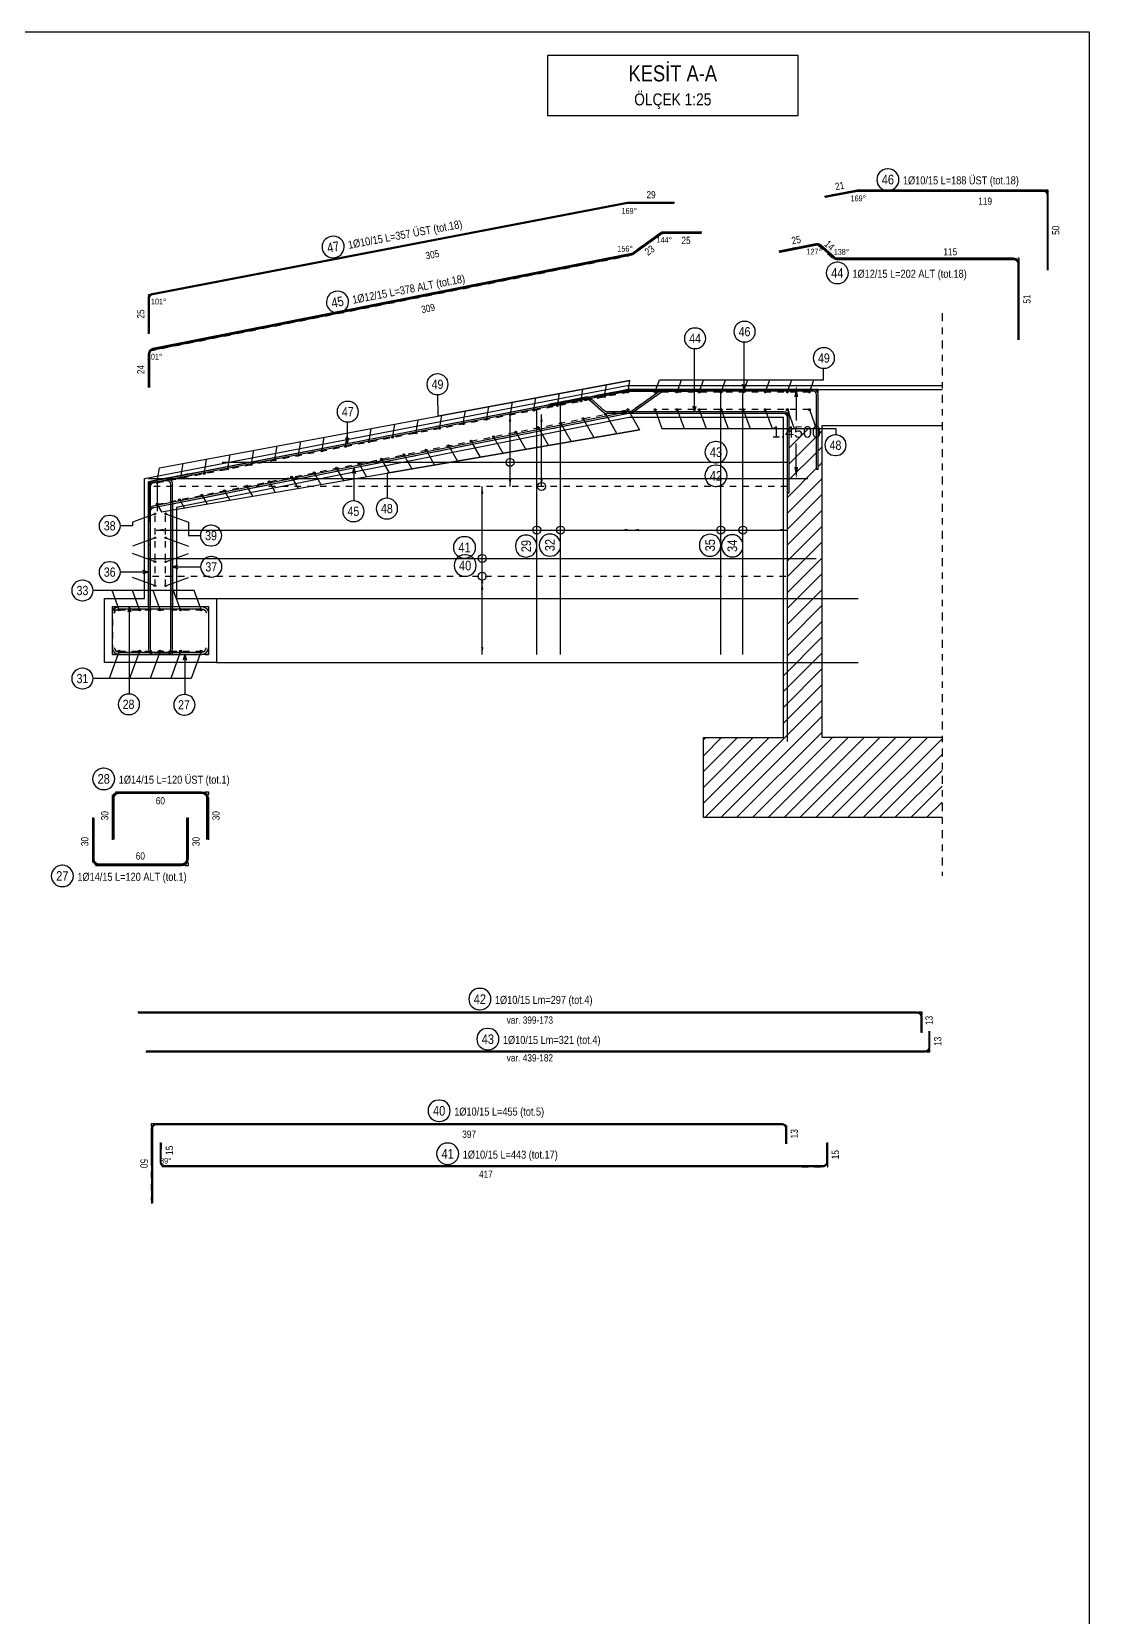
# Model space of a CAD drawing. Header units: metres. Extents: x 419734 to 420376, y 4564732 to 4565123.
# Drawn here: x 419934.15 to 419950.68, y 4564766.67 to 4564791.44 of the extents above; entities that cross this region are included whole.
import ezdxf
from ezdxf.enums import TextEntityAlignment as Align

# ---------------------------------------------------------------- set-up
doc = ezdxf.new("R2010")
doc.units = ezdxf.units.M
for name, pattern in [('ACA_TRATTO1', [1.5, 1, -0.5]), ('CONTINUA', [0]), ('HIDDEN', [0.5, 0.3, -0.2]), ('PUNTEGGIATA2', [0.125, 0, -0.125]), ('TRATTO-PUNTO', [1, 0.5, -0.25, 0, -0.25])]:
    doc.linetypes.add(name, pattern=pattern)
doc.layers.get('Defpoints').update_dxf_attribs({"color": 5})
for name, color, linetype in [("07-ENTITA' COPRENTE", 7, 'Continuous'), ('07-TITOLI', 4, 'CONTINUA'), ('07_Ferri', 7, 'Continuous'), ('07_Richiami', 7, 'Continuous'), ('07_Serie Barre', 7, 'Continuous'), ('07_Tondini', 1, 'Continuous'), ('AM_5', 7, 'Continuous'), ('SW_ASSI', 7, 'TRATTO-PUNTO'), ('SW_MAGRONE', 2, 'Continuous'), ('SW_SEZIONI_CARPENTERIA', 4, 'Continuous'), ('SW_SOTTILE_02', 1, 'Continuous'), ('SW_TESTI', 2, 'Continuous'), ('SW_TRATTEGGIO_252', 252, 'Continuous')]:
    doc.layers.add(name, color=color, linetype=linetype)
for name, color, linetype, plot in [('07_finestre_off_sc', 190, 'CONTINUA', False), ('07_GENERATRICI', 31, 'Continuous', False), ('07_Poligonale', 8, 'Continuous', False)]:
    doc.layers.add(name, color=color, linetype=linetype, plot=plot)
doc.styles.add('ACA_1', font='ARIALN.TTF')
doc.styles.add('ITALFERR', font='romans.shx', dxfattribs={"width": 0.8})
doc.styles.get("Standard").update_dxf_attribs({"font": 'arial.ttf'})
doc.styles.add('SWS', font='ARIALN.TTF')
doc.dimstyles.get("Standard").update_dxf_attribs({"dimtxt": 0.18, "dimasz": 0.18, "dimexe": 0.18, "dimexo": 0.0625, "dimgap": 0.09, "dimtad": 0, "dimtih": 1, "dimtoh": 1, "dimdec": 4, "dimzin": 0, "dimdsep": 46, "dimtxsty": 'Standard', "dimcen": 0.09, "dimadec": 0, "dimazin": 0, "dimtfac": 1, "dimtdec": 4, "dimtofl": 0, "dimtmove": 0, "dimatfit": 3, "dimfxl": 1, "dimtolj": 1, "dimtzin": 0, "dimarcsym": 0})

# ---------------------------------------------------------------- blocks, each defined once
blk = doc.blocks.new('ACA_T1000200101177Continuous1000112500200011')
h = blk.add_hatch(color=7)
edge = h.paths.add_edge_path(flags=0)
edge.add_arc((0, 0), 0.005, 0, 360)
at = {"color": 0}
blk.add_circle((0, 0), 0.005, dxfattribs=at)
blk = doc.blocks.new('ACA_T1400200101177Continuous1000112500200011')
h = blk.add_hatch(color=7)
edge = h.paths.add_edge_path(flags=0)
edge.add_arc((0, 0), 0.007, 0, 360)
at = {"color": 0}
blk.add_circle((0, 0), 0.007, dxfattribs=at)
blk = doc.blocks.new('STC_TCA_07148101053130212000102', base_point=(119.4289, 27.1133))
at = {"color": 0}
blk.add_lwpolyline([(119.4142, 27.1784, 1), (119.4386, 27.0473), (119.4435, 27.0483, 1), (119.4192, 27.1793), (119.4142, 27.1784)], format="xyb", dxfattribs=at)
blk = doc.blocks.new('STC_TCA_07148101084130212000102', base_point=(119.456, 26.7699))
at = {"color": 0}
blk.add_lwpolyline([(119.4411, 26.8349, 1), (119.4661, 26.704), (119.471, 26.7049, 1), (119.446, 26.8358), (119.4411, 26.8349)], format="xyb", dxfattribs=at)
blk = doc.blocks.new('STC_TCA_07148109000130212000102', base_point=(15.7557, 7.4799))
at = {"color": 0}
blk.add_lwpolyline([(15.6891, 7.4774, 1), (15.8223, 7.4774), (15.8223, 7.4824, 1), (15.6891, 7.4824), (15.6891, 7.4774)], format="xyb", dxfattribs=at)
blk = doc.blocks.new('STC_TCA_07148100130212000102', base_point=(11.1184, 11.2817))
at = {"color": 0}
blk.add_lwpolyline([(11.1159, 11.3484, 1), (11.1159, 11.2151), (11.1209, 11.2151, 1), (11.1209, 11.3484), (11.1159, 11.3484)], format="xyb", dxfattribs=at)
blk = doc.blocks.new('STC_TCA_07147100130213000102', base_point=(21.4863, 10.4237))
at = {"color": 0}
blk.add_lwpolyline([(21.4838, 10.4879, 1), (21.4838, 10.3595), (21.4888, 10.3595, 1), (21.4888, 10.4879), (21.4838, 10.4879)], format="xyb", dxfattribs=at)
blk = doc.blocks.new('STC_TCA_07147100130214000102', base_point=(14.2588, 10.4237))
at = {"color": 0}
blk.add_lwpolyline([(14.2563, 10.4879, 1), (14.2563, 10.3595), (14.2613, 10.3595, 1), (14.2613, 10.4879), (14.2563, 10.4879)], format="xyb", dxfattribs=at)
blk = doc.blocks.new('STC_TCA_07148101130212000102', base_point=(112.4458, 15.4102))
at = {"color": 0}
blk.add_lwpolyline([(112.4433, 15.4768, 1), (112.4433, 15.3435), (112.4483, 15.3435, 1), (112.4483, 15.4768), (112.4433, 15.4768)], format="xyb", dxfattribs=at)
blk = doc.blocks.new('STC_TCA_071481035999130212000102', base_point=(135.634, 21.0554))
at = {"color": 0}
blk.add_lwpolyline([(135.6315, 21.1221, 1), (135.6315, 20.9888), (135.6365, 20.9888, 1), (135.6365, 21.1221), (135.6315, 21.1221)], format="xyb", dxfattribs=at)
blk = doc.blocks.new('ACA_T1200200101177Continuous1000112500200011')
h = blk.add_hatch(color=7)
edge = h.paths.add_edge_path(flags=0)
edge.add_arc((0, 0), 0.006, 0, 360)
at = {"color": 0}
blk.add_circle((0, 0), 0.006, dxfattribs=at)
blk = doc.blocks.new('aca_arrow3')
at = {"color": 0}
blk.add_solid([(-1, 0.17), (0, 0), (-1, -0.16)], dxfattribs=at)
blk = doc.blocks.new('STC_TCA_071481035985130212000102', base_point=(120.0482, 24.1411))
at = {"color": 0}
blk.add_lwpolyline([(120.0459, 24.2077, 1), (120.0455, 24.0745), (120.0505, 24.0744, 1), (120.0509, 24.2077), (120.0459, 24.2077)], format="xyb", dxfattribs=at)
blk = doc.blocks.new('*U1838')
at = {"layer": 'SW_TESTI', "color": 3, "style": 'ITALFERR', "width": 0.8}
for tag, p in [('EVENTUALE_1', (0, -0.6)), ('EVENTUALE_2', (0, -1.25))]:
    blk.add_attdef(tag, text='', height=0.3, dxfattribs=at).set_placement(p, align=Align.CENTER)
at = {"layer": 'SW_TESTI', "color": 2, "style": 'ITALFERR', "width": 0.8}
blk.add_attdef('EVENTUALE_3', text='', height=0.3, dxfattribs=at).set_placement((0, -1.9), align=Align.CENTER)
at = {"color": 255}
blk.add_wipeout([(-3.131, 1.5), (-3.131, 0), (3.131, 0), (3.131, 1.5)], dxfattribs=at).dxf.layer = "07-ENTITA' COPRENTE"
at = {"layer": 'SW_SOTTILE_02', "ltscale": 0.02}
blk.add_lwpolyline([(-3.131, 0), (3.131, 0), (3.131, 1.5), (-3.131, 1.5)], close=True, dxfattribs=at)
at = {"layer": 'SW_TESTI', "color": 3, "style": 'ITALFERR', "width": 0.8}
blk.add_attdef('TITOLO', text='', height=0.4, dxfattribs=at).set_placement((0, 0.85), align=Align.CENTER)
at = {"layer": 'SW_TESTI', "color": 2, "style": 'ITALFERR', "width": 0.8}
blk.add_attdef('SCALA', text='', height=0.3, dxfattribs=at).set_placement((0, 0.25), align=Align.CENTER)
blk = doc.blocks.new('*D1839')
at = {"layer": 'AM_5', "color": 0, "lineweight": -2, "transparency": 16777216}
for p, q in [((419943.519, 4564785.908), (419946.278, 4564785.908)), ((419946.098, 4564785.728), (419946.098, 4564785.365)), ((419946.098, 4564784.638), (419946.098, 4564785.001)), ((419935.975, 4564784.458), (419946.278, 4564784.458))]:
    blk.add_line(p, q, dxfattribs=at)
at = {"layer": 'AM_5', "color": 0, "transparency": 16777216}
for points in [[(419946.068, 4564785.728), (419946.128, 4564785.728), (419946.098, 4564785.908)], [(419946.068, 4564784.638), (419946.128, 4564784.638), (419946.098, 4564784.458)]]:
    blk.add_solid(points, dxfattribs=at)
at = {"layer": 'Defpoints', "color": 0, "transparency": 16777216}
for p in [(419943.457, 4564785.908), (419946.098, 4564785.908), (419935.912, 4564784.458)]:
    blk.add_point(p, dxfattribs=at)
at = {"layer": 'AM_5', "color": 0, "transparency": 16777216, "insert": (419946.098, 4564785.183), "char_height": 0.18, "attachment_point": 5}
blk.add_mtext('\\A1;1.4500', dxfattribs=at)
blk = doc.blocks.new('aca_arrow2')
at = {"color": 0}
for q in [(-1.1, 0.32), (-1.1, -0.32)]:
    blk.add_line((0, 0), q, dxfattribs=at)

msp = doc.modelspace()

# ---------------------------------------------------------------- hatches: boundary and pattern name
at = {"layer": 'SW_TRATTEGGIO_252'}
h = msp.add_hatch(dxfattribs=at)
h.set_pattern_fill('_USER', color=256, scale=0.175, angle=45, pattern_type=0)
h.set_pattern_definition([(45, (419601.5667, 4564718.93467), (-0.12374369, 0.12374369), [])])
h.paths.add_polyline_path([(419948.37777, 4564780.41077), (419946.50277, 4564780.41077), (419946.50277, 4564781.58292), (419945.89693, 4564781.58292), (419945.89693, 4564780.41077), (419944.64693, 4564780.41077), (419944.64693, 4564779.16077), (419948.37777, 4564779.16077)])
h.paths.add_polyline_path([(419946.50277, 4564782.58292), (419945.95943, 4564782.58292), (419945.95943, 4564781.58292), (419946.50277, 4564781.58292)])
h.paths.add_polyline_path([(419946.50277, 4564785.23558), (419946.44027, 4564785.23558), (419946.44027, 4564784.59542), (419946.41527, 4564784.59542), (419946.41527, 4564785.23558), (419945.98957, 4564785.23558), (419945.98949, 4564784.22542), (419945.95943, 4564784.22542), (419945.95943, 4564782.58292), (419946.50277, 4564782.58292)])

# ---------------------------------------------------------------- linework, layer by layer
at = {"layer": '07_Ferri', "color": 7, "ltscale": 0.025, "flags": 128}
for points, const_width in [([(419950.02145, 4564787.70905), (419950.02145, 4564788.88405, 0.41421356), (419949.95895, 4564788.94655), (419947.06301, 4564788.94655, 0.04601935), (419947.05158, 4564788.94549), (419946.54396, 4564788.85105)], 0.025), ([(419935.98727, 4564786.71873), (419935.98727, 4564787.27052, -0.35963021), (419936.03797, 4564787.3319), (419943.45804, 4564788.75803, -0.04764467), (419943.46987, 4564788.75915), (419944.19521, 4564788.75876)], 0.025), ([(419944.62199, 4564788.2889), (419944.02598, 4564788.2889, 0.15708698), (419943.9822, 4564788.2748), (419943.55335, 4564787.96652, -0.10725679), (419943.52417, 4564787.95386), (419936.04955, 4564786.47085, 0.35794066), (419935.98914, 4564786.39729), (419935.98914, 4564785.87719)], 0.03), ([(419949.56817, 4564786.62155), (419949.56817, 4564787.80655, 0.41421356), (419949.49317, 4564787.88155), (419946.7333, 4564787.88155, -0.18502549), (419946.68318, 4564787.90075), (419946.47284, 4564788.08968, 0.23624729), (419946.40811, 4564788.10744), (419945.83016, 4564787.9926)], 0.03), ([(419935.4297, 4564778.81546), (419935.4297, 4564779.46046, -0.41421356), (419935.5172, 4564779.54796), (419936.8072, 4564779.54796, -0.41421356), (419936.8947, 4564779.46046), (419936.8947, 4564778.81546)], 0.035), ([(419935.1172, 4564779.1616), (419935.1172, 4564778.5166, 0.41421356), (419935.2047, 4564778.4291), (419936.4947, 4564778.4291, 0.41421356), (419936.5822, 4564778.5166), (419936.5822, 4564779.1616)], 0.035), ([(419935.81078, 4564776.11338), (419947.98578, 4564776.11338, -0.41421356), (419948.04828, 4564776.05088), (419948.04828, 4564775.80088)], 0.025), ([(419935.93578, 4564775.51338), (419948.11078, 4564775.51338, 0.41421356), (419948.17328, 4564775.57588), (419948.17328, 4564775.82588)], 0.025), ([(419936.03877, 4564773.13469), (419936.03785, 4564774.30638, -0.41442814), (419936.10035, 4564774.36893), (419945.87245, 4564774.36938, -0.41422697), (419945.93495, 4564774.30688), (419945.93495, 4564774.0651)], 0.025), ([(419936.17392, 4564774.08494), (419936.16977, 4564773.78697, 0.4182359), (419936.23225, 4564773.7236), (419946.51474, 4564773.72139, 0.41427658), (419946.57725, 4564773.78389), (419946.57725, 4564774.08385)], 0.025)]:
    msp.add_lwpolyline(points, format="xyb", dxfattribs=dict(at, const_width=const_width))
at = {"layer": '07_Ferri', "color": 7, "flags": 128}
for points in [[(419950.03395, 4564787.70905), (419950.03395, 4564788.88405, 0.41421356), (419949.95895, 4564788.95905), (419947.06301, 4564788.95905, 0.04601935), (419947.0493, 4564788.95778), (419946.54167, 4564788.86334)], [(419935.97477, 4564786.71873), (419935.97477, 4564787.27052, -0.35963021), (419936.03561, 4564787.34418), (419943.45568, 4564788.77031, -0.04764467), (419943.46988, 4564788.77165), (419944.19522, 4564788.77126)], [(419944.62199, 4564788.3039), (419944.02598, 4564788.3039, 0.15708698), (419943.97345, 4564788.28698), (419943.5446, 4564787.9787, -0.10725679), (419943.52125, 4564787.96857), (419936.04663, 4564786.48557, 0.35794066), (419935.97414, 4564786.39729), (419935.97414, 4564785.87719)], [(419949.58317, 4564786.62155), (419949.58317, 4564787.80655, 0.41421356), (419949.49317, 4564787.89655), (419946.7333, 4564787.89655, -0.18502549), (419946.6932, 4564787.91191), (419946.48287, 4564788.10084, 0.23624729), (419946.40519, 4564788.12215), (419945.82724, 4564788.00731)], [(419935.4122, 4564778.81546), (419935.4122, 4564779.46046, -0.41421356), (419935.5172, 4564779.56546), (419936.8072, 4564779.56546, -0.41421356), (419936.9122, 4564779.46046), (419936.9122, 4564778.81546)], [(419935.0997, 4564779.1616), (419935.0997, 4564778.5166, 0.41421356), (419935.2047, 4564778.4116), (419936.4947, 4564778.4116, 0.41421356), (419936.5997, 4564778.5166), (419936.5997, 4564779.1616)], [(419935.81078, 4564776.12588), (419947.98578, 4564776.12588, -0.41421356), (419948.06078, 4564776.05088), (419948.06078, 4564775.80088)], [(419935.93578, 4564775.50088), (419948.11078, 4564775.50088, 0.41421356), (419948.18578, 4564775.57588), (419948.18578, 4564775.82588)], [(419936.02627, 4564773.13468), (419936.02535, 4564774.30637, -0.41442814), (419936.10035, 4564774.38143), (419945.87245, 4564774.38188, -0.41422697), (419945.94745, 4564774.30688), (419945.94745, 4564774.0651)], [(419936.16142, 4564774.08512), (419936.15727, 4564773.78715, 0.41823599), (419936.23225, 4564773.7111), (419946.51473, 4564773.70889, 0.41427658), (419946.58975, 4564773.78389), (419946.58975, 4564774.08385)]]:
    msp.add_lwpolyline(points, format="xyb", dxfattribs=at)
at = {"layer": '07_Ferri', "color": 1, "flags": 128}
for points in [[(419944.02599, 4564785.84542, 0.15708698), (419943.97346, 4564785.8285), (419943.54469, 4564785.52028, -0.10725679), (419943.52135, 4564785.51015), (419936.04724, 4564784.02725, 0.35794066), (419935.97476, 4564783.93897), (419935.97475, 4564783.41879)], [(419935.97477, 4564783.7926), (419935.97477, 4564784.3444, -0.35963021), (419936.03561, 4564784.41805), (419943.45568, 4564785.84418, -0.04764467), (419943.46988, 4564785.84553), (419944.19522, 4564785.84513)], [(419946.44027, 4564784.59542), (419946.44027, 4564785.77042, 0.41421356), (419946.36527, 4564785.84542), (419943.46967, 4564785.84542, 0.04750224), (419943.45551, 4564785.84407), (419942.94868, 4564785.74667)], [(419945.98949, 4564784.22542), (419945.98958, 4564785.41042, 0.41421356), (419945.89959, 4564785.50043), (419943.13972, 4564785.50064, -0.18502549), (419943.09963, 4564785.51601), (419942.88914, 4564785.7051, 0.23468797), (419942.81198, 4564785.72652), (419942.2329, 4564785.61506)], [(419936.6489, 4564784.53586), (419936.04775, 4564784.42032, 0.35963441), (419935.97474, 4564784.33193), (419935.97477, 4564781.79778, 0.41420927), (419936.06477, 4564781.70778), (419936.31203, 4564781.70778)], [(419936.24215, 4564784.45573, -0.46917163), (419936.34861, 4564784.36724), (419936.34861, 4564781.79799, -0.41421356), (419936.25861, 4564781.70799), (419936.02536, 4564781.70799)], [(419936.03727, 4564784.41761), (419936.24215, 4564784.45573, -0.04601555)], [(419935.4122, 4564782.45792), (419935.4122, 4564782.35292, -0.41421356), (419935.5172, 4564782.45792), (419936.8072, 4564782.45792, -0.41421356), (419936.9122, 4564782.35292), (419936.9122, 4564781.70792)], [(419935.4122, 4564781.81292, 0.41421356), (419935.5172, 4564781.70792), (419936.8072, 4564781.70792, 0.41421356), (419936.9122, 4564781.81292)]]:
    msp.add_lwpolyline(points, format="xyb", dxfattribs=at)
at = {"layer": '07_Ferri', "color": 1, "ltscale": 0.025, "flags": 128}
for points in [[(419944.622, 4564785.84542), (419944.622, 4564785.81542), (419944.02599, 4564785.81542, 0.15708698), (419943.99097, 4564785.80414), (419943.5622, 4564785.49592, -0.10725679), (419943.52718, 4564785.48072), (419936.05308, 4564783.99782, 0.35794066), (419936.00476, 4564783.93897), (419936.00475, 4564783.41879), (419935.97475, 4564783.41879)], [(419935.97477, 4564783.7926), (419935.99977, 4564783.7926), (419935.99977, 4564784.3444, -0.35963021), (419936.04033, 4564784.3935), (419943.4604, 4564785.81963, -0.04764467), (419943.46987, 4564785.82053), (419944.1952, 4564785.82013), (419944.19522, 4564785.84513)], [(419946.44027, 4564784.59542), (419946.41527, 4564784.59542), (419946.41527, 4564785.77042, 0.41421356), (419946.36527, 4564785.82042), (419943.46967, 4564785.82042, 0.04750224), (419943.46023, 4564785.81952), (419942.9534, 4564785.72212), (419942.94868, 4564785.74667)], [(419945.98949, 4564784.22542), (419945.95949, 4564784.22542), (419945.95958, 4564785.41042, 0.41421356), (419945.89958, 4564785.47043), (419943.13972, 4564785.47064, -0.18502549), (419943.07958, 4564785.49369), (419942.86909, 4564785.68278, 0.23468797), (419942.81765, 4564785.69706), (419942.23857, 4564785.5856), (419942.2329, 4564785.61506)], [(419936.6489, 4564784.53586), (419936.65456, 4564784.5064), (419936.05341, 4564784.39086, 0.35963441), (419936.00474, 4564784.33193), (419936.00477, 4564781.79778, 0.41420927), (419936.06477, 4564781.73778), (419936.31203, 4564781.73778), (419936.31203, 4564781.70778)], [(419936.03727, 4564784.41761), (419936.04275, 4564784.38812), (419936.24764, 4564784.42623, -0.46917165), (419936.31861, 4564784.36724), (419936.31861, 4564781.79799, -0.41421356), (419936.25861, 4564781.73799), (419936.02536, 4564781.73799), (419936.02536, 4564781.70799)], [(419935.4472, 4564782.45792), (419935.4472, 4564782.35292, -0.41421356), (419935.5172, 4564782.42292), (419936.8072, 4564782.42292, -0.41421356), (419936.8772, 4564782.35292)], [(419935.4472, 4564781.81292, 0.41421356), (419935.5172, 4564781.74292), (419936.8072, 4564781.74292, 0.41421356), (419936.8772, 4564781.81292)]]:
    msp.add_lwpolyline(points, format="xyb", dxfattribs=at)
for points in [[(419935.4122, 4564782.45792), (419935.4472, 4564782.45792)], [(419936.8772, 4564782.45792), (419936.9122, 4564782.45792)], [(419935.4122, 4564781.70792), (419935.4472, 4564781.70792)], [(419936.8772, 4564781.70792), (419936.8772, 4564781.70792), (419936.9122, 4564781.70792)]]:
    msp.add_lwpolyline(points, dxfattribs=at)
at = {"layer": '07_finestre_off_sc'}
msp.add_lwpolyline([(419945.95943, 4564780.34827), (419945.95943, 4564785.47042), (419943.47532, 4564785.47042), (419936.34974, 4564784.05674), (419936.34974, 4564782.45792), (419936.9122, 4564782.45792), (419936.9122, 4564781.70792), (419935.4122, 4564781.70792), (419935.4122, 4564782.45792), (419935.97477, 4564782.45792), (419935.97477, 4564784.40629), (419943.46248, 4564785.84542), (419948.37777, 4564785.84542)], dxfattribs=at)
at = {"layer": '07_GENERATRICI', "color": 2, "linetype": 'ACA_TRATTO1', "ltscale": 0.025}
for p, q in [((419936.11174, 4564784.39195), (419943.46888, 4564785.80598)), ((419936.11174, 4564784.05452), (419943.46888, 4564785.53219)), ((419936.07976, 4564782.78042), (419936.07976, 4564783.90542)), ((419936.24458, 4564782.78069), (419936.24458, 4564783.90569)), ((419935.5172, 4564782.40542), (419936.7994, 4564782.40542)), ((419935.5172, 4564781.76042), (419936.7994, 4564781.76042))]:
    msp.add_line(p, q, dxfattribs=at)
at = {"layer": '07_GENERATRICI', "color": 2, "linetype": 'ACA_TRATTO1', "ltscale": 0.025, "flags": 128}
for points in [[(419946.30344, 4564785.80598), (419943.89167, 4564785.80598)], [(419946.30344, 4564785.53219), (419943.89167, 4564785.53219)]]:
    msp.add_lwpolyline(points, dxfattribs=at)
at = {"layer": '07_Poligonale', "linetype": 'PUNTEGGIATA2', "ltscale": 0.025, "flags": 128}
for points in [[(419950.03395, 4564787.70905), (419950.03395, 4564788.95905), (419947.0561, 4564788.95905), (419946.54167, 4564788.86334)], [(419935.97477, 4564786.71873), (419935.97477, 4564787.33248), (419943.46272, 4564788.77166), (419944.19522, 4564788.77126)], [(419944.62199, 4564788.3039), (419943.99699, 4564788.3039), (419943.47525, 4564787.92886), (419935.97414, 4564786.4406), (419935.97414, 4564785.87719)], [(419949.58317, 4564786.62155), (419949.58317, 4564787.89655), (419946.66541, 4564787.89655), (419946.4126, 4564788.12363), (419945.82724, 4564788.00731)], [(419943.997, 4564785.84542), (419943.47535, 4564785.47044), (419935.97476, 4564783.98229), (419935.97475, 4564783.41879)], [(419935.97477, 4564783.7926), (419935.97477, 4564784.40635), (419943.46272, 4564785.84553), (419944.19522, 4564785.84513)], [(419946.44027, 4564784.59542), (419946.44027, 4564785.84542), (419943.46252, 4564785.84542), (419942.94868, 4564785.74667)], [(419945.98949, 4564784.22542), (419945.98959, 4564785.50042), (419943.07184, 4564785.50064), (419942.81891, 4564785.72786), (419942.2329, 4564785.61506)], [(419936.6489, 4564784.53586), (419935.97474, 4564784.40628), (419935.97478, 4564781.70778), (419936.31203, 4564781.70778)], [(419936.03727, 4564784.41761), (419936.25031, 4564784.45724), (419936.34861, 4564784.45724), (419936.34861, 4564781.70799), (419936.02536, 4564781.70799)], [(419935.4122, 4564782.45792), (419936.9122, 4564782.45792), (419936.9122, 4564781.70792)], [(419935.4122, 4564782.45792), (419935.4122, 4564781.70792), (419936.9122, 4564781.70792)], [(419935.4122, 4564778.81546), (419935.4122, 4564779.56546), (419936.9122, 4564779.56546), (419936.9122, 4564778.81546)], [(419935.0997, 4564779.1616), (419935.0997, 4564778.4116), (419936.5997, 4564778.4116), (419936.5997, 4564779.1616)], [(419935.81078, 4564776.12588), (419948.06078, 4564776.12588), (419948.06078, 4564775.80088)], [(419935.93578, 4564775.50088), (419948.18578, 4564775.50088), (419948.18578, 4564775.82588)], [(419936.02627, 4564773.13468), (419936.0253, 4564774.38143), (419945.94745, 4564774.38188), (419945.94745, 4564774.0651)], [(419936.16142, 4564774.08512), (419936.15727, 4564773.78663), (419936.15725, 4564773.71112), (419946.58975, 4564773.70887), (419946.58975, 4564774.08385)]]:
    msp.add_lwpolyline(points, dxfattribs=at)
at = {"layer": '07_Richiami'}
for p, q in [((419943.47094, 4564785.81831), (419943.49956, 4564785.98972)), ((419943.89595, 4564785.81773), (419943.96081, 4564785.99594)), ((419944.24048, 4564785.81773), (419944.30535, 4564785.99594)), ((419944.58502, 4564785.81773), (419944.64989, 4564785.99594)), ((419944.92956, 4564785.81773), (419944.99442, 4564785.99594)), ((419945.2741, 4564785.81773), (419945.33896, 4564785.99594)), ((419945.61864, 4564785.81773), (419945.6835, 4564785.99594)), ((419945.96318, 4564785.81773), (419946.02804, 4564785.99594)), ((419946.30772, 4564785.81773), (419946.37258, 4564785.99594)), ((419942.36737, 4564785.60621), (419942.39722, 4564785.78501)), ((419942.73522, 4564785.67691), (419942.76467, 4564785.85325)), ((419943.10308, 4564785.74761), (419943.13211, 4564785.92149)), ((419940.89594, 4564785.3234), (419940.92744, 4564785.51207)), ((419941.2638, 4564785.3941), (419941.29489, 4564785.5803)), ((419941.63165, 4564785.4648), (419941.66233, 4564785.64854)), ((419941.99951, 4564785.53551), (419942.02978, 4564785.71678)), ((419943.47632, 4564785.51917), (419943.64888, 4564785.21709)), ((419943.8968, 4564785.5181), (419943.99963, 4564785.23558)), ((419944.24134, 4564785.5181), (419944.34417, 4564785.23558)), ((419944.58588, 4564785.5181), (419944.6887, 4564785.23558)), ((419944.93042, 4564785.5181), (419945.03324, 4564785.23558)), ((419945.27496, 4564785.5181), (419945.37778, 4564785.23558)), ((419945.61949, 4564785.5181), (419945.72232, 4564785.23558)), ((419945.96403, 4564785.5181), (419946.06686, 4564785.23558)), ((419946.30857, 4564785.5181), (419946.4114, 4564785.23558)), ((419939.79237, 4564785.11129), (419939.82511, 4564785.30736)), ((419940.16023, 4564785.182), (419940.19255, 4564785.37559)), ((419940.52808, 4564785.2527), (419940.56, 4564785.44383)), ((419942.4253, 4564785.30807), (419942.58187, 4564785.03398)), ((419942.77564, 4564785.37844), (419942.93754, 4564785.09502)), ((419943.12598, 4564785.4488), (419943.29321, 4564785.15605)), ((419938.32094, 4564784.82849), (419938.35533, 4564785.03441)), ((419938.6888, 4564784.89919), (419938.72277, 4564785.10264)), ((419939.05666, 4564784.96989), (419939.09022, 4564785.17088)), ((419939.42451, 4564785.04059), (419939.45766, 4564785.23912)), ((419941.02394, 4564785.02661), (419941.15919, 4564784.78985)), ((419941.37428, 4564785.09697), (419941.51486, 4564784.85088)), ((419941.72462, 4564785.16734), (419941.87053, 4564784.91192)), ((419942.07496, 4564785.2377), (419942.2262, 4564784.97295)), ((419936.84952, 4564784.54568), (419936.88555, 4564784.76146)), ((419937.21737, 4564784.61638), (419937.25299, 4564784.8297)), ((419937.58523, 4564784.68708), (419937.62044, 4564784.89793)), ((419937.95309, 4564784.75779), (419937.98788, 4564784.96617)), ((419939.62258, 4564784.74515), (419939.73651, 4564784.54571)), ((419939.97292, 4564784.81551), (419940.09218, 4564784.60674)), ((419940.32326, 4564784.88588), (419940.44785, 4564784.66778)), ((419940.6736, 4564784.95624), (419940.80352, 4564784.72881)), ((419936.1138, 4564784.40428), (419936.15066, 4564784.62499)), ((419936.48166, 4564784.47498), (419936.5181, 4564784.69322)), ((419938.57156, 4564784.53405), (419938.6695, 4564784.3626)), ((419938.9219, 4564784.60442), (419939.02517, 4564784.42364)), ((419939.27224, 4564784.67478), (419939.38084, 4564784.48467)), ((419937.1702, 4564784.25259), (419937.24682, 4564784.11847)), ((419937.52054, 4564784.32295), (419937.60249, 4564784.1795)), ((419937.87088, 4564784.39332), (419937.95816, 4564784.24054)), ((419938.22122, 4564784.46369), (419938.31383, 4564784.30157)), ((419936.11918, 4564784.04149), (419936.17981, 4564783.93536)), ((419936.46952, 4564784.11186), (419936.53548, 4564783.9964)), ((419936.81986, 4564784.18222), (419936.89115, 4564784.05743)), ((419936.06802, 4564783.90115), (419935.72477, 4564783.77621)), ((419936.25632, 4564783.90142), (419936.59974, 4564783.77642)), ((419936.06802, 4564783.52615), (419935.72477, 4564783.40121)), ((419936.25632, 4564783.52642), (419936.59974, 4564783.40142)), ((419936.06802, 4564783.1597), (419935.72477, 4564783.28463)), ((419936.25632, 4564783.15997), (419936.59974, 4564783.28496)), ((419936.06802, 4564782.7847), (419935.72477, 4564782.90963)), ((419936.25632, 4564782.78497), (419936.59974, 4564782.90996)), ((419935.51121, 4564782.42187), (419935.4071, 4564782.70792)), ((419935.83176, 4564782.42187), (419935.72765, 4564782.70792)), ((419936.15231, 4564782.42187), (419936.0482, 4564782.70792)), ((419936.47286, 4564782.42187), (419936.36875, 4564782.70792)), ((419936.79341, 4564782.42187), (419936.6893, 4564782.70792)), ((419935.51121, 4564781.74398), (419935.3616, 4564781.33292)), ((419935.83176, 4564781.74398), (419935.68215, 4564781.33292)), ((419936.15231, 4564781.74398), (419936.0027, 4564781.33292)), ((419936.47286, 4564781.74398), (419936.32325, 4564781.33292)), ((419936.79341, 4564781.74398), (419936.6438, 4564781.33292))]:
    msp.add_line(p, q, dxfattribs=at)
at = {"layer": '07_Richiami', "flags": 128}
for points in [[(419944.51066, 4564785.50053), (419944.51066, 4564786.48558)], [(419945.28407, 4564785.84542), (419945.28407, 4564786.59009)], [(419936.15066, 4564784.62499), (419943.49956, 4564785.98972), (419940.50064, 4564785.43281), (419940.49965, 4564785.76819)], [(419943.96081, 4564785.99594), (419946.52359, 4564785.99594), (419946.52359, 4564786.17802)], [(419939.08432, 4564785.00401), (419939.08432, 4564785.33988)], [(419936.17981, 4564783.93536), (419943.64888, 4564785.21709), (419939.70781, 4564784.54078), (419939.70781, 4564784.14718)], [(419943.99963, 4564785.23558), (419946.71745, 4564785.23558), (419946.71745, 4564785.13743)], [(419939.18506, 4564784.61922), (419939.18506, 4564784.10558)], [(419935.72477, 4564783.77621), (419935.72477, 4564783.71848), (419935.53727, 4564783.71848)], [(419936.59974, 4564783.77642), (419936.59974, 4564783.56547), (419936.78724, 4564783.56547)], [(419936.34861, 4564783.07686), (419936.79105, 4564783.07686)], [(419935.97476, 4564782.99498), (419935.53727, 4564782.99498)], [(419936.6893, 4564782.70792), (419935.1116, 4564782.70792)], [(419935.67716, 4564782.45792), (419935.67716, 4564781.09049)], [(419936.54334, 4564781.70792), (419936.54334, 4564781.08292)], [(419936.6438, 4564781.33292), (419935.1116, 4564781.33292)]]:
    msp.add_lwpolyline(points, dxfattribs=at)
at = {"layer": '07_Serie Barre', "color": 1, "linetype": 'Continuous', "ltscale": 0.025}
for p, q in [((419944.91823, 4564781.70795), (419944.91823, 4564785.79502)), ((419945.26528, 4564781.70792), (419945.26528, 4564785.78292)), ((419942.04377, 4564781.70796), (419942.04374, 4564785.53502)), ((419942.41529, 4564781.70797), (419942.41529, 4564785.60414)), ((419945.95943, 4564784.70772), (419937.12972, 4564784.70772))]:
    msp.add_line(p, q, dxfattribs=at)
at = {"layer": '07_Serie Barre', "color": 1, "linetype": 'HIDDEN', "ltscale": 0.025}
for p, q in [((419945.95955, 4564784.3328), (419935.97474, 4564784.33193)), ((419936.03727, 4564782.9305), (419945.95943, 4564782.9305))]:
    msp.add_line(p, q, dxfattribs=at)
at = {"layer": '07_Serie Barre', "color": 1}
msp.add_line((419935.97475, 4564783.20792), (419946.40725, 4564783.20792), dxfattribs=at)
at = {"layer": '07_Serie Barre', "color": 2, "flags": 128}
for points in [[(419941.62626, 4564784.33266), (419941.62626, 4564785.45785)], [(419942.11767, 4564784.33247), (419942.11767, 4564785.45775)], [(419941.19103, 4564781.70792), (419941.19099, 4564784.33292)], [(419936.0991, 4564783.65207), (419943.52992, 4564783.6522)], [(419936.0991, 4564783.6521), (419943.52991, 4564783.65219)], [(419943.5299, 4564783.6522), (419945.95943, 4564783.6522)], [(419943.52997, 4564783.65198), (419945.95942, 4564783.65191)], [(419941.19101, 4564781.70792), (419941.19101, 4564782.9305)], [(419941.19103, 4564781.70998), (419941.19101, 4564782.83498)]]:
    msp.add_lwpolyline(points, dxfattribs=at)
at = {"layer": '07_Serie Barre', "color": 2}
for centre in [(419941.62626, 4564784.70772), (419942.11767, 4564784.33247), (419942.04376, 4564783.65218), (419942.41529, 4564783.65218), (419944.91823, 4564783.65194), (419945.26528, 4564783.6522), (419941.191, 4564783.20792), (419941.19101, 4564782.9305)]:
    msp.add_circle(centre, 0.0625, dxfattribs=at)
at = {"layer": 'SW_ASSI', "ltscale": 0.25}
msp.add_lwpolyline([(419948.37777, 4564787.03865), (419948.37777, 4564778.24937)], dxfattribs=at)
at = {"layer": 'SW_MAGRONE'}
for points in [[(419948.37777, 4564779.16077), (419944.64693, 4564779.16077), (419944.64693, 4564780.41077), (419945.89693, 4564780.41077), (419945.89693, 4564785.40792), (419943.48146, 4564785.40792), (419936.41224, 4564784.00542), (419936.41224, 4564782.58292), (419937.0372, 4564782.58292), (419937.0372, 4564781.58292), (419935.2872, 4564781.58292), (419935.2872, 4564782.58292), (419935.91227, 4564782.58292), (419935.91227, 4564784.45792), (419943.45652, 4564785.90792), (419948.37777, 4564785.90792)], [(419948.37777, 4564780.41077), (419946.50277, 4564780.41077), (419946.50277, 4564785.28292), (419948.37777, 4564785.28292)], [(419937.0372, 4564782.58292), (419947.06747, 4564782.58292)], [(419937.0372, 4564781.58292), (419947.06747, 4564781.58292)]]:
    msp.add_lwpolyline(points, dxfattribs=at)
at = {"layer": 'SW_SEZIONI_CARPENTERIA'}
msp.add_lwpolyline([(419936.11174, 4564784.39195), (419936.11174, 4564783.94597)], dxfattribs=at)

# ---------------------------------------------------------------- block references
at = {"layer": '07-TITOLI'}
ref = msp.add_blockref('*U1838', (419944.16864, 4564790.12832), dxfattribs=dict(at, xscale=0.625, yscale=0.625, zscale=0.625))
ref.add_attrib('TITOLO', 'KESİT A-A', dxfattribs={"layer": 'SW_TESTI', "color": 3, "height": 0.25, "style": 'SWS'}).set_placement((419944.16864, 4564790.65957), align=Align.CENTER)
ref.add_attrib('SCALA', 'ÖLÇEK 1:25', dxfattribs={"layer": 'SW_TESTI', "height": 0.1875, "style": 'SWS'}).set_placement((419944.16864, 4564790.28457), align=Align.CENTER)
at = {"layer": '07_Ferri', "color": 7, "xscale": 2.5, "yscale": 2.5, "zscale": 2.5}
for name, p in [('STC_TCA_07148100130212000102', (419947.52977, 4564789.12464)), ('STC_TCA_07148101053130212000102', (419938.86179, 4564788.07344)), ('STC_TCA_07148100130212000102', (419946.73995, 4564787.66719)), ('STC_TCA_07148101084130212000102', (419938.92996, 4564787.21366)), ('STC_TCA_07148100130212000102', (419935.27722, 4564779.76449)), ('STC_TCA_07148100130212000102', (419934.62972, 4564778.24908)), ('STC_TCA_07148100130212000102', (419941.15423, 4564776.32588)), ('STC_TCA_07148100130212000102', (419941.27923, 4564775.70088)), ('STC_TCA_07148101130212000102', (419940.51819, 4564774.58163)), ('STC_TCA_071481035999130212000102', (419940.65164, 4564773.91015))]:
    msp.add_blockref(name, p, dxfattribs=at)
at = {"layer": '07_Richiami', "color": 7, "xscale": 2.5, "yscale": 2.5, "zscale": 2.5}
for name, p in [('STC_TCA_07147100130213000102', (419944.51691, 4564786.64605)), ('STC_TCA_07147100130213000102', (419945.29032, 4564786.75056)), ('STC_TCA_07147100130213000102', (419946.52984, 4564786.33849)), ('STC_TCA_07147100130214000102', (419940.49292, 4564785.92865)), ('STC_TCA_07147100130213000102', (419939.09057, 4564785.50035)), ('STC_TCA_07148101130212000102', (419944.84426, 4564784.86817)), ('STC_TCA_07147100130214000102', (419946.7112, 4564784.97696)), ('STC_TCA_07148101130212000102', (419944.84316, 4564784.49929)), ('STC_TCA_07147100130214000102', (419939.17881, 4564783.94511)), ('STC_TCA_07147100130214000102', (419939.70156, 4564783.98671)), ('STC_TCA_07147100130214000102', (419935.37055, 4564783.71848)), ('STC_TCA_07147100130213000102', (419936.95396, 4564783.56547)), ('STC_TCA_07148100130212000102', (419940.91442, 4564783.38061)), ('STC_TCA_07148109000130212000102', (419941.8772, 4564783.40119)), ('STC_TCA_07148109000130212000102', (419942.24873, 4564783.41625)), ('STC_TCA_07148109000130212000102', (419944.75165, 4564783.41476)), ('STC_TCA_07148109000130212000102', (419945.09872, 4564783.40545)), ('STC_TCA_071481035985130212000102', (419940.92413, 4564783.09704)), ('STC_TCA_07147100130214000102', (419935.37055, 4564782.99498)), ('STC_TCA_07147100130213000102', (419936.95777, 4564783.07686)), ('STC_TCA_07147100130214000102', (419934.94488, 4564782.70792)), ('STC_TCA_07147100130214000102', (419934.94488, 4564781.33292)), ('STC_TCA_07147100130214000102', (419935.67091, 4564780.93002)), ('STC_TCA_07147100130214000102', (419936.53709, 4564780.92245))]:
    msp.add_blockref(name, p, dxfattribs=at)
at = {"layer": '07_Richiami', "xscale": 0.078125, "yscale": 0.078125, "zscale": 0.078125}
for p, rotation in [((419945.28407, 4564785.84542), 270), ((419944.51066, 4564785.50053), 270), ((419939.08432, 4564785.00401), 270), ((419939.18506, 4564784.61922), 90), ((419936.34861, 4564783.07686), 180), ((419935.67716, 4564782.45792), 90), ((419936.54334, 4564781.70792), 90)]:
    msp.add_blockref('aca_arrow2', p, dxfattribs=dict(at, rotation=rotation))
msp.add_blockref('aca_arrow2', (419935.97476, 4564782.99498), dxfattribs=at)
at = {"layer": '07_Serie Barre', "color": 2, "xscale": 0.1125, "yscale": 0.1125, "zscale": 0.1125}
for p, rotation in [((419941.62626, 4564785.45785), 90), ((419942.11767, 4564785.45775), 90), ((419941.19099, 4564784.33292), 90.00084050279081), ((419941.62626, 4564784.33266), 270), ((419942.11767, 4564784.33247), 270), ((419936.0991, 4564783.6521), 180.0006973206153), ((419936.0991, 4564783.65207), 180.0009840749426), ((419943.52991, 4564783.65219), 0.0006973206152809029), ((419943.52992, 4564783.6522), 0.0009840749425888827), ((419943.5299, 4564783.6522), 180), ((419943.52997, 4564783.65198), 179.9985508663538), ((419945.95942, 4564783.65191), 359.9985508663538), ((419941.19101, 4564782.9305), 90), ((419941.19101, 4564782.83498), 90.00084050279392), ((419941.19101, 4564781.70792), 270), ((419941.19103, 4564781.70998), 270.0008405027939), ((419941.19103, 4564781.70792), 270.0008405027908)]:
    msp.add_blockref('aca_arrow3', p, dxfattribs=dict(at, rotation=rotation))
msp.add_blockref('aca_arrow3', (419945.95943, 4564783.6522), dxfattribs=at)
at = {"layer": '07_Tondini', "xscale": 2.5, "yscale": 2.5, "zscale": 2.5}
for name, p, rotation in [('ACA_T1000200101177Continuous1000112500200011', (419943.10102, 4564785.73528), 10.87952973352833), ('ACA_T1000200101177Continuous1000112500200011', (419943.46888, 4564785.80598), 10.87952973352833), ('ACA_T1000200101177Continuous1000112500200011', (419943.89167, 4564785.80598), 180), ('ACA_T1000200101177Continuous1000112500200011', (419944.23621, 4564785.80598), 180), ('ACA_T1000200101177Continuous1000112500200011', (419944.58075, 4564785.80598), 180), ('ACA_T1000200101177Continuous1000112500200011', (419944.92529, 4564785.80598), 180), ('ACA_T1000200101177Continuous1000112500200011', (419945.26983, 4564785.80598), 180), ('ACA_T1000200101177Continuous1000112500200011', (419945.61436, 4564785.80598), 180), ('ACA_T1000200101177Continuous1000112500200011', (419945.9589, 4564785.80598), 180), ('ACA_T1000200101177Continuous1000112500200011', (419946.30344, 4564785.80598), 180), ('ACA_T1000200101177Continuous1000112500200011', (419941.99745, 4564785.52318), 10.87952973352833), ('ACA_T1000200101177Continuous1000112500200011', (419942.36531, 4564785.59388), 10.87952973352833), ('ACA_T1000200101177Continuous1000112500200011', (419942.73316, 4564785.66458), 10.87952973352833), ('ACA_T1200200101177Continuous1000112500200011', (419943.46888, 4564785.53219), 11.35669807779916), ('ACA_T1200200101177Continuous1000112500200011', (419943.89167, 4564785.53219), 180), ('ACA_T1200200101177Continuous1000112500200011', (419944.23621, 4564785.53219), 180), ('ACA_T1200200101177Continuous1000112500200011', (419944.58075, 4564785.53219), 180), ('ACA_T1200200101177Continuous1000112500200011', (419944.92529, 4564785.53219), 180), ('ACA_T1200200101177Continuous1000112500200011', (419945.26983, 4564785.53219), 180), ('ACA_T1200200101177Continuous1000112500200011', (419945.61436, 4564785.53219), 180), ('ACA_T1200200101177Continuous1000112500200011', (419945.9589, 4564785.53219), 180), ('ACA_T1200200101177Continuous1000112500200011', (419946.30344, 4564785.53219), 180), ('ACA_T1000200101177Continuous1000112500200011', (419940.52602, 4564785.24037), 10.87952973352833), ('ACA_T1000200101177Continuous1000112500200011', (419940.89388, 4564785.31107), 10.87952973352833), ('ACA_T1000200101177Continuous1000112500200011', (419941.26174, 4564785.38177), 10.87952973352833), ('ACA_T1000200101177Continuous1000112500200011', (419941.62959, 4564785.45247), 10.87952973352833), ('ACA_T1200200101177Continuous1000112500200011', (419942.06752, 4564785.25073), 11.35669807779916), ('ACA_T1200200101177Continuous1000112500200011', (419942.41786, 4564785.32109), 11.35669807779916), ('ACA_T1200200101177Continuous1000112500200011', (419942.7682, 4564785.39146), 11.35669807779916), ('ACA_T1200200101177Continuous1000112500200011', (419943.11854, 4564785.46183), 11.35669807779916), ('ACA_T1000200101177Continuous1000112500200011', (419939.42245, 4564785.02826), 10.87952973352833), ('ACA_T1000200101177Continuous1000112500200011', (419939.79031, 4564785.09897), 10.87952973352833), ('ACA_T1000200101177Continuous1000112500200011', (419940.15817, 4564785.16967), 10.87952973352833), ('ACA_T1200200101177Continuous1000112500200011', (419941.0165, 4564785.03963), 11.35669807779916), ('ACA_T1200200101177Continuous1000112500200011', (419941.36684, 4564785.11), 11.35669807779916), ('ACA_T1200200101177Continuous1000112500200011', (419941.71718, 4564785.18036), 11.35669807779916), ('ACA_T1000200101177Continuous1000112500200011', (419937.95103, 4564784.74546), 10.87952973352833), ('ACA_T1000200101177Continuous1000112500200011', (419938.31888, 4564784.81616), 10.87952973352833), ('ACA_T1000200101177Continuous1000112500200011', (419938.68674, 4564784.88686), 10.87952973352833), ('ACA_T1000200101177Continuous1000112500200011', (419939.0546, 4564784.95756), 10.87952973352833), ('ACA_T1200200101177Continuous1000112500200011', (419939.61514, 4564784.75817), 11.35669807779916), ('ACA_T1200200101177Continuous1000112500200011', (419939.96548, 4564784.82854), 11.35669807779916), ('ACA_T1200200101177Continuous1000112500200011', (419940.31582, 4564784.8989), 11.35669807779916), ('ACA_T1200200101177Continuous1000112500200011', (419940.66616, 4564784.96927), 11.35669807779916), ('ACA_T1000200101177Continuous1000112500200011', (419936.84746, 4564784.53335), 10.87952973352833), ('ACA_T1000200101177Continuous1000112500200011', (419937.21531, 4564784.60405), 10.87952973352833), ('ACA_T1000200101177Continuous1000112500200011', (419937.58317, 4564784.67476), 10.87952973352833), ('ACA_T1200200101177Continuous1000112500200011', (419938.56412, 4564784.54708), 11.35669807779916), ('ACA_T1200200101177Continuous1000112500200011', (419938.91446, 4564784.61744), 11.35669807779916), ('ACA_T1200200101177Continuous1000112500200011', (419939.2648, 4564784.68781), 11.35669807779916), ('ACA_T1000200101177Continuous1000112500200011', (419936.11174, 4564784.39195), 10.87952973352833), ('ACA_T1000200101177Continuous1000112500200011', (419936.4796, 4564784.46265), 10.87952973352833), ('ACA_T1200200101177Continuous1000112500200011', (419937.16276, 4564784.26561), 11.35669807779916), ('ACA_T1200200101177Continuous1000112500200011', (419937.5131, 4564784.33598), 11.35669807779916), ('ACA_T1200200101177Continuous1000112500200011', (419937.86344, 4564784.40634), 11.35669807779916), ('ACA_T1200200101177Continuous1000112500200011', (419938.21378, 4564784.47671), 11.35669807779916), ('ACA_T1200200101177Continuous1000112500200011', (419936.11174, 4564784.05452), 11.35669807779916), ('ACA_T1200200101177Continuous1000112500200011', (419936.46208, 4564784.12488), 11.35669807779916), ('ACA_T1200200101177Continuous1000112500200011', (419936.81242, 4564784.19525), 11.35669807779916), ('ACA_T1000200101177Continuous1000112500200011', (419936.07976, 4564783.90542), 90), ('ACA_T1000200101177Continuous1000112500200011', (419936.24458, 4564783.90569), 90), ('ACA_T1000200101177Continuous1000112500200011', (419936.07976, 4564783.53042), 90), ('ACA_T1000200101177Continuous1000112500200011', (419936.24458, 4564783.53069), 90), ('ACA_T1000200101177Continuous1000112500200011', (419936.07976, 4564783.15542), 90), ('ACA_T1000200101177Continuous1000112500200011', (419936.24458, 4564783.15569), 90), ('ACA_T1000200101177Continuous1000112500200011', (419936.07976, 4564782.78042), 90), ('ACA_T1000200101177Continuous1000112500200011', (419936.24458, 4564782.78069), 90)]:
    msp.add_blockref(name, p, dxfattribs=dict(at, rotation=rotation))
for p in [(419935.5172, 4564782.40542), (419935.83775, 4564782.40542), (419936.1583, 4564782.40542), (419936.47885, 4564782.40542), (419936.7994, 4564782.40542), (419935.5172, 4564781.76042), (419935.83775, 4564781.76042), (419936.1583, 4564781.76042), (419936.47885, 4564781.76042), (419936.7994, 4564781.76042)]:
    msp.add_blockref('ACA_T1400200101177Continuous1000112500200011', p, dxfattribs=at)

# ---------------------------------------------------------------- texts
at = {"layer": '07_Ferri', "color": 3, "style": 'ACA_1'}
for s, p in [('46', (419947.52977, 4564789.05061)), ('44', (419946.73995, 4564787.59219)), ('28', (419935.27722, 4564779.69046)), ('27', (419934.62972, 4564778.17377)), ('42', (419941.15423, 4564776.25088)), ('43', (419941.27923, 4564775.62588))]:
    msp.add_text(s, height=0.15, dxfattribs=at).set_placement(p, align=Align.CENTER)
at = {"layer": '07_Ferri', "color": 2, "style": 'ACA_1'}
for s, p in [('1%%c10/15 L=188 ÜST (tot.18)', (419947.76508, 4564789.05061)), ('1%%c12/15 L=202 ALT (tot.18)', (419946.97526, 4564787.59219)), ('1%%c14/15 L=120 ÜST (tot.1)', (419935.51254, 4564779.69046)), ('1%%c14/15 L=120 ALT (tot.1)', (419934.86503, 4564778.17377)), ('1%%c10/15 Lm=297 (tot.4)', (419941.38954, 4564776.25088)), ('1%%c10/15 Lm=321 (tot.4)', (419941.51454, 4564775.62588))]:
    msp.add_text(s, height=0.125, dxfattribs=at).set_placement(p)
at = {"layer": '07_Ferri', "color": 1, "style": 'ACA_1'}
for s, rotation, p in [('21', 10.539422, (419946.77717, 4564789.02794)), ('29', 359.968427, (419943.82903, 4564788.89021)), ('25', 11.238506, (419946.09677, 4564788.18194)), ('50', 90, (419950.1527, 4564788.33405)), ('305', 10.87953, (419940.41231, 4564787.95354)), ('23', 35.709862, (419943.80543, 4564788.01996)), ('14', 318.069478, (419946.61836, 4564788.09843)), ('51', 90, (419949.70192, 4564787.25905)), ('25', 90, (419935.85602, 4564787.02561)), ('309', 11.222034, (419940.3449, 4564787.11455)), ('24', 89.999448, (419935.85539, 4564786.15889)), ('30', 90, (419935.29345, 4564779.19046)), ('30', 90, (419937.03095, 4564779.19046)), ('30', 90, (419934.98095, 4564778.7866)), ('30', 90, (419936.71845, 4564778.7866)), ('13', 90, (419948.17289, 4564775.99325)), ('13', 90, (419948.30926, 4564775.66679)), ('397', 0.002622, (419940.98637, 4564774.21559)), ('13', 90, (419946.0662, 4564774.22349)), ('15', 89.201943, (419936.30305, 4564773.96404)), ('15', 90, (419946.7085, 4564773.89636)), ('50', 270.044595, (419935.90703, 4564773.75796)), ('417', 359.987672, (419941.24847, 4564773.59125))]:
    msp.add_text(s, height=0.1125, rotation=rotation, dxfattribs=at).set_placement(p, align=Align.MIDDLE_CENTER)
for s, p in [('119', (419949.04958, 4564788.78927)), ('25', (419944.37509, 4564788.17588)), ('115', (419948.50443, 4564787.99792)), ('60', (419936.1622, 4564779.42336)), ('60', (419935.8497, 4564778.56135)), ('var. 399-173', (419941.93578, 4564775.99886)), ('var. 439-182', (419941.93578, 4564775.40864))]:
    msp.add_text(s, height=0.1125, dxfattribs=at).set_placement(p, align=Align.MIDDLE_CENTER)
at = {"layer": '07_Ferri', "color": 2, "style": 'ACA_1'}
for s, rotation, p in [('1%%c10/15 L=357 ÜST (tot.18)', 10.528855, (419939.10685, 4564788.0427)), ('1%%c12/15 L=378 ALT (tot.18)', 10.838139, (419939.17494, 4564787.1855)), ('1%%c10/15 L=455 (tot.5)', 0.002622, (419940.7535, 4564774.50665)), ('1%%c10/15 L=443 (tot.17)', 359.987672, (419940.88693, 4564773.8351))]:
    msp.add_text(s, height=0.125, rotation=rotation, dxfattribs=at).set_placement(p)
at = {"layer": '07_Ferri', "color": 3, "style": 'ACA_1'}
for s, rotation, p in [('47', 10.528855, (419938.8755, 4564787.99971)), ('45', 10.838139, (419938.94383, 4564787.14125)), ('40', 0.002622, (419940.51819, 4564774.50663)), ('41', 359.987672, (419940.65162, 4564773.83515))]:
    msp.add_text(s, height=0.15, rotation=rotation, dxfattribs=at).set_placement(p, align=Align.CENTER)
at = {"layer": '07_Richiami', "color": 3, "style": 'ACA_1'}
for s, height, p in [('46', 0.14375, (419945.29032, 4564786.75056)), ('44', 0.14375, (419944.51691, 4564786.64605)), ('49', 0.14375, (419946.52984, 4564786.33849)), ('49', 0.14375, (419940.49292, 4564785.92865)), ('47', 0.14375, (419939.09057, 4564785.50035)), ('48', 0.14375, (419946.7112, 4564784.97696)), ('45', 0.14375, (419939.17881, 4564783.94511)), ('48', 0.14375, (419939.70156, 4564783.98671)), ('38', 0.14375, (419935.37055, 4564783.71848)), ('39', 0.14375, (419936.95396, 4564783.56547)), ('41', 0.15, (419940.91442, 4564783.38061)), ('36', 0.14375, (419935.37055, 4564782.99498)), ('37', 0.14375, (419936.95777, 4564783.07686)), ('33', 0.14375, (419934.94488, 4564782.70792)), ('31', 0.14375, (419934.94488, 4564781.33292))]:
    msp.add_text(s, height=height, dxfattribs=at).set_placement(p, align=Align.MIDDLE)
for s, rotation, p in [('43', 0.0006, (419944.84426, 4564784.86817)), ('42', 0.0008, (419944.84316, 4564784.49929)), ('29', 90, (419941.8772, 4564783.40119)), ('32', 90, (419942.24873, 4564783.41625)), ('35', 90, (419944.75165, 4564783.41476)), ('34', 90, (419945.09872, 4564783.40545)), ('40', 359.8432, (419940.92413, 4564783.09704))]:
    msp.add_text(s, height=0.15, rotation=rotation, dxfattribs=at).set_placement(p, align=Align.MIDDLE)
for s, p in [('28', (419935.75646, 4564780.85814)), ('27', (419936.62245, 4564780.85058))]:
    msp.add_text(s, height=0.14375, dxfattribs=at).set_placement(p, align=Align.RIGHT)
at = {"layer": 'SW_SEZIONI_CARPENTERIA', "color": 1, "style": 'ACA_1'}
for s, p in [('169°', (419947.06779, 4564788.83231)), ('169°', (419943.48915, 4564788.63775)), ('144°', (419944.03601, 4564788.18275)), ('156°', (419943.42457, 4564788.04561)), ('127°', (419946.37891, 4564788.00089)), ('138°', (419946.80563, 4564787.99648)), ('101°', (419936.13689, 4564787.22062)), ('101°', (419936.07251, 4564786.35983)), ('89°', (419936.24788, 4564773.80048))]:
    msp.add_text(s, height=0.09, dxfattribs=at).set_placement(p, align=Align.MIDDLE_CENTER)

# ---------------------------------------------------------------- dimensions: what is measured, and where the dimension line sits
at = {"layer": 'AM_5'}
dim = msp.add_linear_dim(base=(419946.09809, 4564785.90792), p1=(419935.91227, 4564784.45792), p2=(419943.45652, 4564785.90792), angle=90, dimstyle='Standard', dxfattribs=at)
dim.commit()
dim.dimension.update_dxf_attribs({"geometry": '*D1839', "text_midpoint": (419946.09809, 4564785.18292)})

# ---------------------------------------------------------------- next in the draw order: linework, layer by layer
at = {"layer": 'SW_SEZIONI_CARPENTERIA'}
msp.add_lwpolyline([(419890.05098, 4564791.43503), (419950.67709, 4564791.43503), (419950.67709, 4564739.35479), (419890.05098, 4564739.35479)], close=True, dxfattribs=at)

doc.saveas('drawing.dxf')
